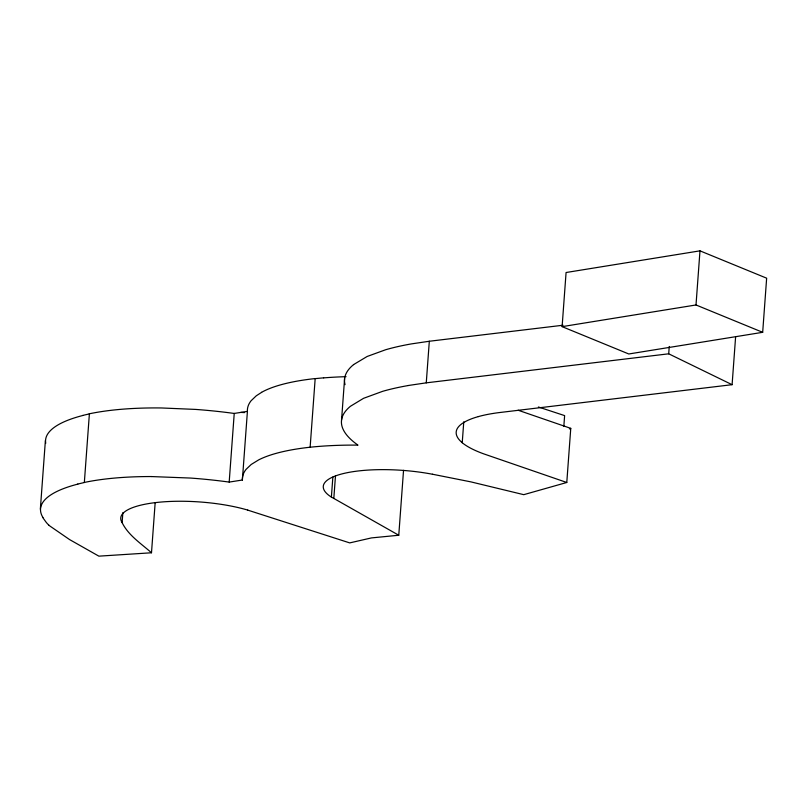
<?xml version="1.0" encoding="UTF-8"?>
<svg xmlns="http://www.w3.org/2000/svg" width="807" height="807" viewBox="0 0 807 807"><rect width="100%" height="100%" fill="white"/><g stroke="black" fill="none" stroke-linecap="round" stroke-linejoin="round"><path stroke-width="1.21" d="M40.35 509.156L45.394 440.511M155.156 502.842L151.494 552.775C141.144 543.575 128.404 535.434 122.119 522.654L122.856 512.667M151.756 476.574L190.513 478.057A174.645 48.723 4.2 0 1 229.188 482.082L234.232 413.436L247.416 411.378A174.645 48.723 4.2 0 1 251.098 400.746L256.263 395.813L261.609 392.353M229.188 482.082L242.372 480.024L247.416 411.378M310.13 447.28L315.174 378.634L323.627 377.837M403.54 470.33L398.769 535.243L331.384 497.051L332.857 477.078M333.816 498.484L335.47 476.009M341.553 420.074L344.609 378.473M408.201 385.514L426.267 382.841L429.314 341.25L563.044 325.231M518.144 410.238L570.761 428.356L566.786 482.485L483.938 453.938A82.243 22.949 4.2 0 1 482.667 453.473A100.381 28.003 4.2 0 1 462.229 442.73L463.773 421.809M562.106 326.643L566.08 272.514L699.982 250.846L766.65 278.183L762.676 332.313L628.784 353.98L562.106 326.643L696.007 304.965L762.676 332.313M563.821 426.51L564.618 415.605L538.39 406.99M735.621 336.711L732.1 384.687L668.71 353.809L669.255 346.465M696.007 304.965L699.982 250.846M353.577 364.603L367.155 356.472L385.635 349.744A194.154 54.17 4.2 0 1 411.257 343.923L429.324 341.25M569.389 428.921L570.761 428.356M82.728 415.434L89.385 413.88L84.342 482.515L77.694 484.079M566.786 482.485L523.753 494.671L470.945 481.89L432.451 474.223M426.257 382.841L668.71 353.809M732.1 384.687L498.201 412.71A99.977 27.892 4.2 0 0 478.339 416.594M398.769 535.243L371.472 537.906L349.734 542.899L247.699 510.105M151.494 552.775L98.868 556.154L69.584 539.58L49.923 526.043A126.8 35.377 4.2 0 1 48.622 524.903M240.829 412.407L244.582 412.599M42.71 517.489L45.777 521.746A113.827 31.755 4.2 0 0 48.602 524.903M234.232 413.446A174.645 48.723 4.2 0 0 195.556 409.411L161.571 407.969A140.6 39.23 4.2 0 0 89.224 413.82M45.747 443.265A153.612 42.852 4.2 0 1 82.859 415.474M122.16 522.654A77.845 21.718 4.2 0 1 158.616 502.267A78.108 21.789 4.2 0 1 247.749 510.095M323.708 377.888A153.612 42.852 4.2 0 1 346.052 376.677M261.559 392.343A140.6 39.23 4.2 0 1 315.053 378.574M432.431 474.234A77.845 21.718 4.2 0 0 344.861 473.205A78.108 21.789 4.2 0 0 331.314 497.051M345.063 384.646A194.063 54.14 4.2 0 1 353.597 364.603M462.27 442.72A99.886 27.872 4.2 0 1 478.359 416.604M242.393 480.024A174.645 48.723 4.2 0 1 246.054 469.381L251.219 464.459L258.643 459.899A140.257 39.129 4.2 0 1 310.039 447.229A150.142 41.883 4.2 0 1 357.975 445.121A194.063 54.14 4.2 0 1 350.541 406.203L363.584 398.305L382.579 391.345A194.063 54.14 4.2 0 1 408.16 385.554M84.221 482.475A140.257 39.129 4.2 0 1 151.736 476.554M42.953 517.499A153.612 42.852 4.2 0 1 77.825 484.119"/></g></svg>
